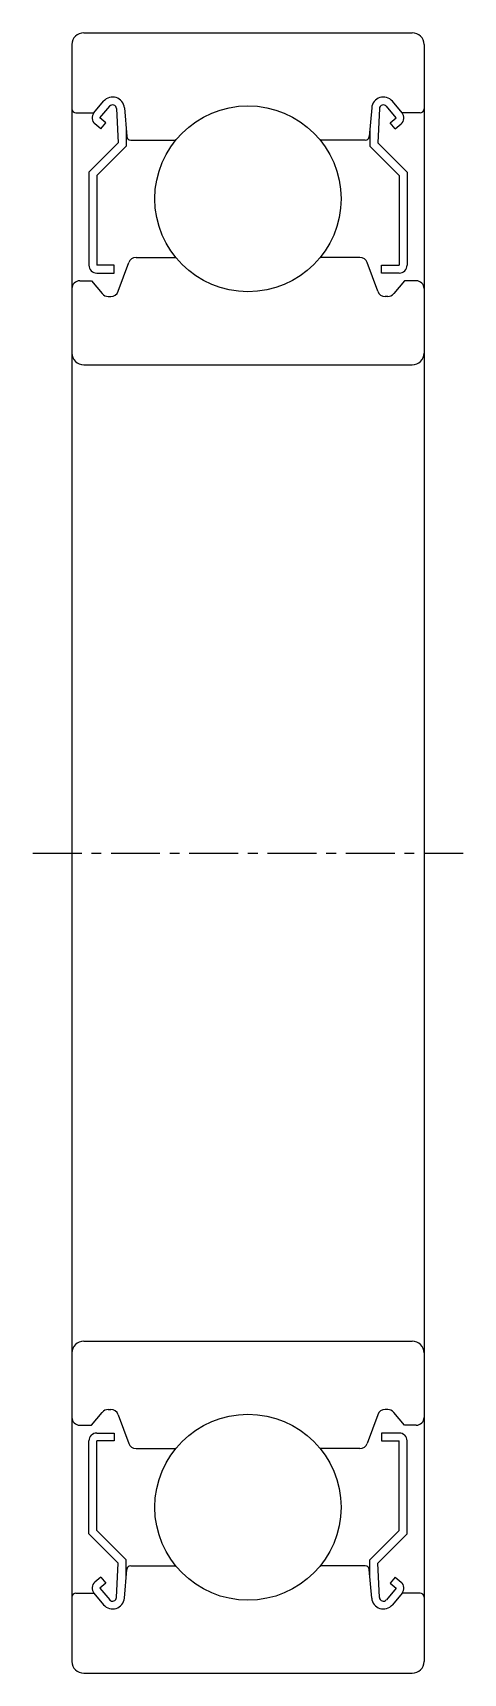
# Model space of a CAD drawing. Extents: x 69.6 to 143, y 89.5 to 156.4.
# Drawn here: x 131.99 to 142.99, y 114.38 to 156.38 of the extents above; entities outside this region: 2.
import ezdxf

# ---------------------------------------------------------------- set-up
doc = ezdxf.new("R2010")
doc.units = 0
doc.linetypes.add('CENTER', pattern=[2, 1.25, -0.25, 0.25, -0.25])
doc.layers.get('0').update_dxf_attribs({"linetype": 'CONTINUOUS'})
doc.layers.add('CENTER', color=1, linetype='CENTER')

msp = doc.modelspace()

# ---------------------------------------------------------------- linework, layer by layer
for p, q in [((133.292, 156.375), (141.692, 156.375)), ((132.992, 156.075), (132.992, 114.675)), ((141.992, 156.075), (141.992, 114.675)), ((133.552, 154.325), (133.802, 154.623)), ((141.432, 154.325), (141.183, 154.623)), ((133.092, 154.325), (133.552, 154.325)), ((133.705, 154.196), (133.956, 154.495)), ((133.858, 154.068), (133.705, 154.196)), ((134.132, 154.435), (134.175, 153.558)), ((134.331, 154.456), (134.395, 153.717)), ((140.654, 154.456), (140.589, 153.717)), ((140.852, 154.435), (140.809, 153.558)), ((141.279, 154.196), (141.029, 154.495)), ((141.126, 154.068), (141.279, 154.196)), ((141.892, 154.325), (141.432, 154.325)), ((133.73, 153.915), (133.577, 154.043)), ((133.73, 153.915), (133.858, 154.068)), ((134.375, 153.945), (134.375, 153.475)), ((140.609, 153.945), (140.609, 153.475)), ((141.254, 153.915), (141.126, 154.068)), ((141.254, 153.915), (141.407, 154.043)), ((134.175, 153.558), (133.425, 152.808)), ((134.375, 153.475), (133.625, 152.725)), ((134.495, 153.625), (135.643, 153.625)), ((140.49, 153.625), (139.342, 153.625)), ((140.609, 153.475), (141.359, 152.725)), ((140.809, 153.558), (141.559, 152.808)), ((133.425, 152.808), (133.425, 150.425)), ((133.625, 152.725), (133.625, 150.425)), ((141.359, 152.725), (141.359, 150.425)), ((141.559, 152.808), (141.559, 150.425)), ((134.075, 150.425), (133.625, 150.425)), ((134.075, 150.225), (134.075, 150.425)), ((134.174, 149.757), (134.442, 150.494)), ((134.63, 150.625), (135.643, 150.625)), ((140.354, 150.625), (139.342, 150.625)), ((140.81, 149.757), (140.542, 150.494)), ((140.909, 150.225), (140.909, 150.425)), ((140.909, 150.425), (141.359, 150.425)), ((133.192, 150.025), (133.492, 150.025)), ((133.492, 150.025), (133.768, 149.697)), ((133.625, 150.225), (134.075, 150.225)), ((141.359, 150.225), (140.909, 150.225)), ((141.492, 150.025), (141.217, 149.697)), ((141.792, 150.025), (141.492, 150.025)), ((133.921, 149.625), (133.986, 149.625)), ((141.063, 149.625), (140.998, 149.625)), ((133.292, 147.875), (141.692, 147.875)), ((133.292, 122.875), (141.692, 122.875)), ((133.492, 120.725), (133.768, 121.054)), ((133.921, 121.125), (133.986, 121.125)), ((134.174, 120.994), (134.442, 120.257)), ((140.81, 120.994), (140.542, 120.257)), ((141.063, 121.125), (140.998, 121.125)), ((141.492, 120.725), (141.217, 121.054)), ((133.192, 120.725), (133.492, 120.725)), ((141.792, 120.725), (141.492, 120.725)), ((133.425, 117.942), (133.425, 120.325)), ((133.625, 120.525), (134.075, 120.525)), ((133.625, 118.025), (133.625, 120.325)), ((134.075, 120.325), (133.625, 120.325)), ((134.075, 120.525), (134.075, 120.325)), ((134.63, 120.125), (135.643, 120.125)), ((134.883, 120.125), (134.883, 120.126)), ((135.137, 120.125), (135.137, 120.125)), ((140.354, 120.125), (139.342, 120.125)), ((140.909, 120.525), (140.909, 120.325)), ((141.359, 120.525), (140.909, 120.525)), ((140.909, 120.325), (141.359, 120.325)), ((141.359, 118.025), (141.359, 120.325)), ((141.559, 117.942), (141.559, 120.325)), ((134.375, 117.275), (133.625, 118.025)), ((140.609, 117.275), (141.359, 118.025)), ((134.175, 117.192), (133.425, 117.942)), ((140.809, 117.192), (141.559, 117.942)), ((134.132, 116.316), (134.175, 117.192)), ((134.375, 116.805), (134.375, 117.275)), ((140.609, 116.805), (140.609, 117.275)), ((140.852, 116.316), (140.809, 117.192)), ((133.73, 116.835), (133.577, 116.707)), ((133.73, 116.835), (133.858, 116.682)), ((134.331, 116.295), (134.395, 117.034)), ((134.495, 117.125), (135.643, 117.125)), ((140.49, 117.125), (139.342, 117.125)), ((140.654, 116.295), (140.589, 117.034)), ((141.254, 116.835), (141.126, 116.682)), ((141.254, 116.835), (141.407, 116.707)), ((133.092, 116.425), (133.552, 116.425)), ((133.552, 116.425), (133.802, 116.128)), ((133.858, 116.682), (133.705, 116.554)), ((133.705, 116.554), (133.956, 116.256)), ((141.279, 116.554), (141.029, 116.256)), ((141.126, 116.682), (141.279, 116.554)), ((141.432, 116.425), (141.183, 116.128)), ((141.892, 116.425), (141.432, 116.425)), ((133.292, 114.375), (141.692, 114.375))]:
    msp.add_line(p, q)
for centre in [(137.492, 152.125), (137.492, 118.625)]:
    msp.add_circle(centre, 2.381)
for centre, radius, start, end in [((133.292, 156.075), 0.3, 90, 180), ((141.692, 156.075), 0.3, 0, 90), ((134.032, 154.43), 0.3, 4.9967, 140), ((140.953, 154.43), 0.3, 40, 175.0033), ((133.092, 154.425), 0.1, 180, 270), ((133.706, 154.197), 0.2, 140, 230.0841), ((134.032, 154.43), 0.1, 2.8198, 140.001), ((140.952, 154.43), 0.1, 39.999, 177.1802), ((141.279, 154.197), 0.2, 309.9159, 40), ((141.892, 154.425), 0.1, 270, 0), ((134.495, 153.725), 0.1, 184.9967, 270.0005), ((140.49, 153.725), 0.1, 269.9995, 355.0033), ((133.625, 150.425), 0.2, 180, 270), ((134.63, 150.425), 0.2, 90, 159.9919), ((140.354, 150.425), 0.2, 20.0081, 90), ((141.359, 150.425), 0.2, 270, 0), ((133.192, 149.825), 0.2, 90, 180), ((141.792, 149.825), 0.2, 0, 90), ((133.921, 149.825), 0.2, 219.9919, 270), ((133.986, 149.825), 0.2, 270, 339.9919), ((140.998, 149.825), 0.2, 200.0081, 270), ((141.063, 149.825), 0.2, 270, 320.0081), ((133.292, 148.175), 0.3, 180, 270), ((141.692, 148.175), 0.3, 270, 0), ((133.292, 122.575), 0.3, 90, 180), ((141.692, 122.575), 0.3, 0, 90), ((133.921, 120.925), 0.2, 90, 140.0081), ((133.986, 120.925), 0.2, 20.0081, 90), ((140.998, 120.925), 0.2, 90, 159.9919), ((141.063, 120.925), 0.2, 39.9919, 90), ((133.192, 120.925), 0.2, 180, 270), ((141.792, 120.925), 0.2, 270, 0), ((133.625, 120.325), 0.2, 90, 180), ((134.63, 120.325), 0.2, 200.0081, 270), ((140.354, 120.325), 0.2, 270, 339.9919), ((141.359, 120.325), 0.2, 0, 90), ((134.495, 117.025), 0.1, 89.9995, 175.0033), ((140.49, 117.025), 0.1, 4.9967, 90.0005), ((133.092, 116.325), 0.1, 90, 180), ((133.706, 116.554), 0.2, 129.9159, 220), ((141.279, 116.554), 0.2, 320, 50.0841), ((141.892, 116.325), 0.1, 0, 90), ((134.032, 116.321), 0.3, 220, 355.0033), ((134.032, 116.32), 0.1, 219.999, 357.1802), ((140.953, 116.321), 0.3, 184.9967, 320), ((140.952, 116.32), 0.1, 182.8198, 320.001), ((133.292, 114.675), 0.3, 180, 270), ((141.692, 114.675), 0.3, 270, 0)]:
    msp.add_arc(centre, radius, start, end)
at = {"layer": 'CENTER', "color": 1, "linetype": 'CENTER'}
msp.add_line((131.992, 135.375), (142.992, 135.375), dxfattribs=at)

# ---------------------------------------------------------------- texts
for p in [(69.471, 97.049), (69.471, 89.549)]:
    msp.add_text('C6905ZZ', height=2).set_placement(p)

doc.saveas('drawing.dxf')
